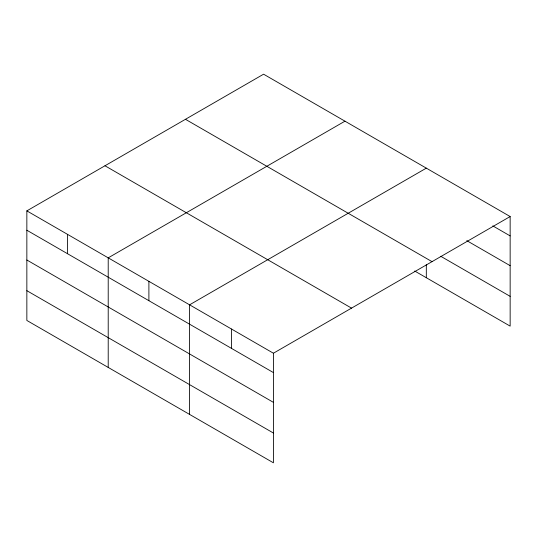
<?xml version="1.0" encoding="UTF-8"?>
<svg xmlns="http://www.w3.org/2000/svg" width="537" height="537" viewBox="0 0 537 537"><rect width="100%" height="100%" fill="white"/><g stroke="black" fill="none" stroke-linecap="round" stroke-linejoin="round"><path stroke-width="0.81" d="M26.85 210.873L273.414 353.225L273.414 462.807L26.85 320.455L26.85 210.873L263.586 74.193L510.15 216.545L510.15 326.127L414.698 271.017M344.955 121.174L108.212 257.854L108.212 367.429M426.318 168.148L189.581 304.828L189.581 414.403M273.414 353.225L510.15 216.545M492.805 225.889L510.15 235.904M466.787 240.643L510.15 265.674M440.77 256.297L510.15 296.35M185.466 119.301L432.023 261.653M104.977 165.772L351.534 308.124M26.85 230.232L273.414 372.584M26.85 260.002L273.414 402.354M26.85 290.678L273.414 433.03M426.318 264.493L426.318 277.723M231.494 329.027L231.494 348.385M148.897 281.341L148.897 300.693M67.534 234.36L67.534 253.719"/></g></svg>
